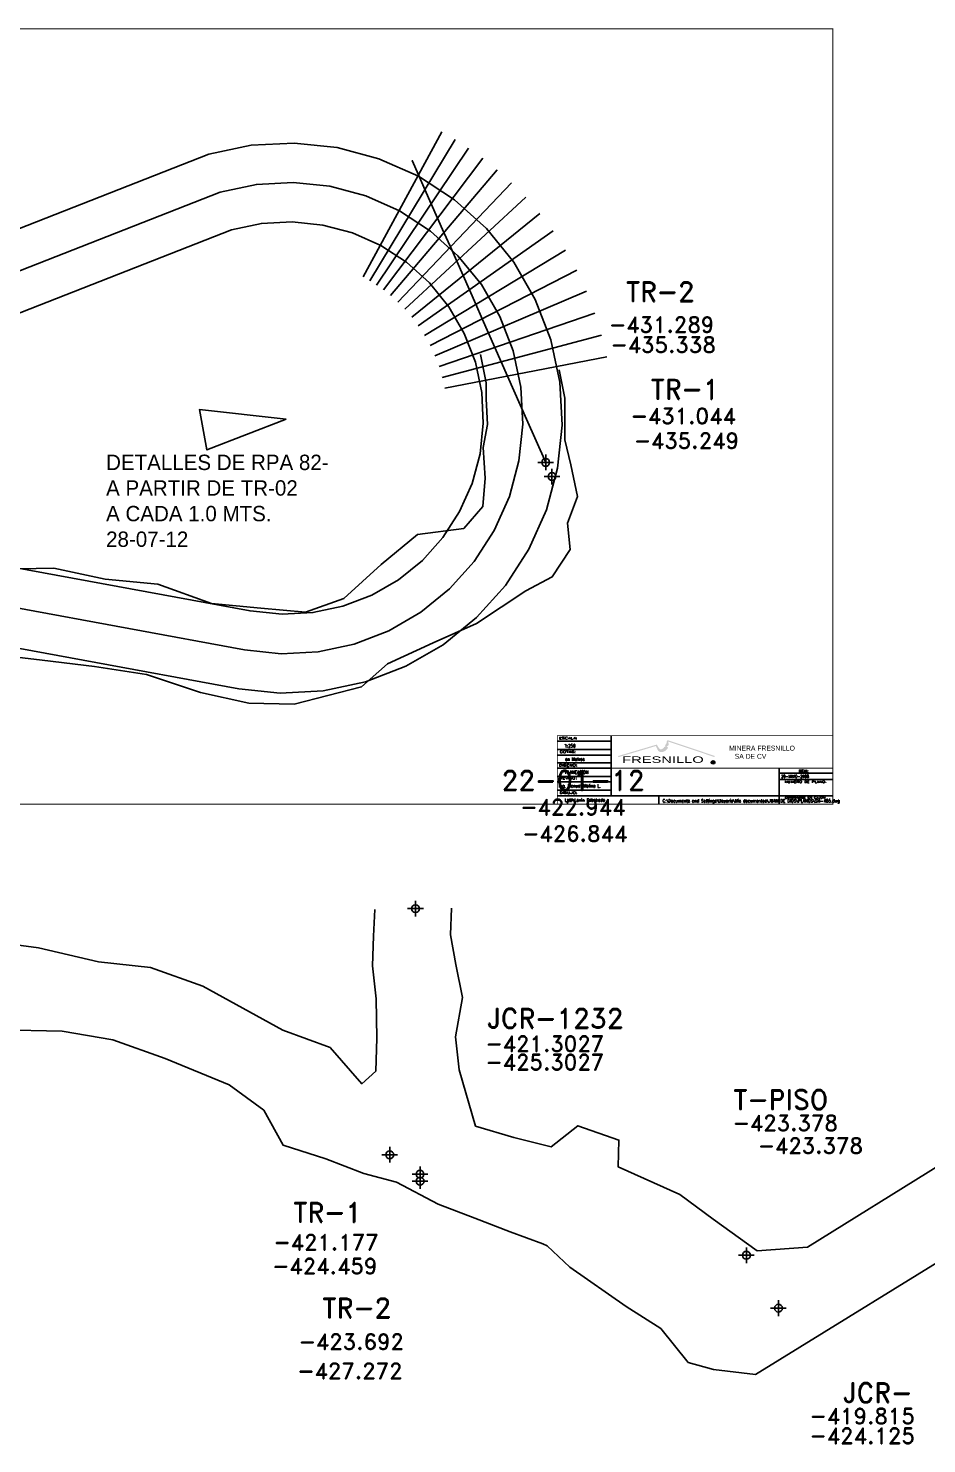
# Model space of a CAD drawing. Extents: x 3 to 13121, y 0 to 10397.
# Drawn here: x 10439.7 to 10496.9, y 9946.9 to 10037 of the extents above; entities that cross this region are included whole.
import ezdxf
from ezdxf.enums import TextEntityAlignment as Align

# ---------------------------------------------------------------- set-up
doc = ezdxf.new("R2010")
doc.units = 0
doc.header["$MEASUREMENT"] = 0
doc.header["$PDMODE"] = 34
doc.header["$PDSIZE"] = 0.5
for name, color, linetype in [('abajo', 7, 'Continuous'), ('arriba', 7, 'Continuous'), ('F-485-7495-EW-SCR', 4, 'Continuous'), ('F-485-7495-WE-FIC', 138, 'Continuous'), ('Layer 1', 7, 'Continuous'), ('MARGEN', 7, 'Continuous'), ('MTEXT', 7, 'Continuous'), ('PE', 1, 'Continuous'), ('R-420-8477-SE-PROY', 7, 'Continuous'), ('R-420-8477-SE-SCR', 170, 'Continuous'), ('TXT_M', 7, 'Continuous')]:
    doc.layers.add(name, color=color, linetype=linetype)
doc.styles.add('CBF', font='')
doc.styles.add('ROMAND', font='romand', dxfattribs={"width": 0.7})
doc.styles.add('ROMANS', font='romans.shx', dxfattribs={"width": 1.65})
doc.styles.get('CBF').set_extended_font_data('Institucional')

# ---------------------------------------------------------------- blocks, each defined once
blk = doc.blocks.new('F2')
blk.add_point((0, 0))
at = {"style": 'ROMAND'}
for tag, height, p in [('NOMBRE', 1.25, (0.201, 6.617)), ('CIELO', 1, (0.136, 4.616)), ('PISO', 1, (0.136, 3.247))]:
    blk.add_attdef(tag, text='', height=height, dxfattribs=at).set_placement(p, align=Align.CENTER)
at = {"style": 'ROMANS', "flags": 1}
for tag, p in [('MINA', (-0.074, -3.255)), ('LOCALIZACION', (-0.074, -4.928)), ('ESTRUCTURA', (-0.074, -6.618)), ('NIVEL', (-0.074, -8.29)), ('OBRA', (-0.074, -10.121)), ('FECHA', (-0.074, -11.793)), ('ATRAS', (-0.074, -13.483)), ('TOPOGRAFO', (2.675, -15.297))]:
    blk.add_attdef(tag, text='', height=1.25, dxfattribs=at).set_placement(p, align=Align.CENTER)
blk = doc.blocks.new('mar1a')
at = {"layer": 'PE', "linetype": 'Continuous', "lineweight": 0}
h = blk.add_hatch(color=1, dxfattribs=at)
edge = h.paths.add_edge_path()
edge.add_spline(control_points=[(0.7947, 0.0605), (0.7947, 0.0605), (0.8305, 0.0744), (0.8305, 0.0744), (0.8305, 0.0744), (0.8312, 0.0747), (0.8317, 0.0745), (0.8319, 0.0736), (0.8319, 0.0736), (0.8324, 0.0724), (0.8329, 0.0713), (0.8334, 0.0701), (0.8334, 0.0701), (0.8347, 0.0677), (0.8372, 0.0686), (0.8385, 0.0716), (0.8385, 0.0716), (0.8388, 0.0722), (0.8394, 0.0725), (0.8401, 0.0725), (0.8401, 0.0725), (0.8393, 0.0726), (0.8389, 0.0732), (0.8396, 0.0744), (0.8396, 0.0744), (0.8412, 0.0761), (0.8404, 0.0779), (0.8413, 0.0797), (0.8413, 0.0797), (0.8413, 0.0797), (0.8413, 0.0797), (0.8413, 0.0797), (0.8413, 0.0797), (0.8414, 0.0801), (0.8418, 0.0803), (0.8422, 0.0801), (0.8422, 0.0801), (0.8422, 0.0801), (0.8865, 0.0606), (0.8865, 0.0606), (0.8865, 0.0606), (0.8869, 0.0604), (0.8871, 0.06), (0.8869, 0.0597), (0.8869, 0.0597), (0.8869, 0.0597), (0.8869, 0.0597), (0.8869, 0.0597), (0.8869, 0.0597), (0.8868, 0.0593), (0.8863, 0.0592), (0.886, 0.0593), (0.886, 0.0593), (0.886, 0.0593), (0.8426, 0.0784), (0.8426, 0.0784), (0.8426, 0.0784), (0.8426, 0.0784), (0.8424, 0.0785), (0.8424, 0.0785), (0.8424, 0.0785), (0.842, 0.0768), (0.8435, 0.0754), (0.8423, 0.0735), (0.8423, 0.0735), (0.842, 0.0729), (0.8411, 0.0725), (0.8403, 0.0725), (0.8403, 0.0725), (0.8414, 0.0723), (0.8424, 0.0714), (0.8418, 0.0701), (0.8418, 0.0701), (0.8392, 0.0643), (0.8332, 0.0637), (0.832, 0.0686), (0.832, 0.0686), (0.8316, 0.0699), (0.831, 0.0715), (0.8305, 0.0729), (0.8305, 0.0729), (0.8305, 0.0729), (0.7953, 0.0592), (0.7953, 0.0592), (0.7953, 0.0592), (0.7949, 0.0591), (0.7945, 0.0592), (0.7943, 0.0596), (0.7943, 0.0596), (0.7943, 0.0596), (0.7943, 0.0596), (0.7943, 0.0596), (0.7943, 0.0596), (0.7942, 0.06), (0.7944, 0.0604), (0.7947, 0.0605)], knot_values=[0, 0, 0, 0, 0.041667, 0.041667, 0.041667, 0.041667, 0.083333, 0.083333, 0.083333, 0.083333, 0.125, 0.125, 0.125, 0.125, 0.166667, 0.166667, 0.166667, 0.166667, 0.208333, 0.208333, 0.208333, 0.208333, 0.25, 0.25, 0.25, 0.25, 0.291667, 0.291667, 0.291667, 0.291667, 0.333333, 0.333333, 0.333333, 0.333333, 0.375, 0.375, 0.375, 0.375, 0.416667, 0.416667, 0.416667, 0.416667, 0.458333, 0.458333, 0.458333, 0.458333, 0.5, 0.5, 0.5, 0.5, 0.541667, 0.541667, 0.541667, 0.541667, 0.583333, 0.583333, 0.583333, 0.583333, 0.625, 0.625, 0.625, 0.625, 0.666667, 0.666667, 0.666667, 0.666667, 0.708333, 0.708333, 0.708333, 0.708333, 0.75, 0.75, 0.75, 0.75, 0.791667, 0.791667, 0.791667, 0.791667, 0.833333, 0.833333, 0.833333, 0.833333, 0.875, 0.875, 0.875, 0.875, 0.916667, 0.916667, 0.916667, 0.916667, 0.958333, 0.958333, 0.958333, 0.958333, 1, 1, 1, 1], degree=3, periodic=0)
at = {"layer": 'Layer 1'}
for points, knots in [([(0.8852, 0.0542), (0.8862, 0.0542), (0.887, 0.0534), (0.887, 0.0524), (0.887, 0.0524), (0.887, 0.0514), (0.8862, 0.0506), (0.8852, 0.0506), (0.8852, 0.0506), (0.8842, 0.0506), (0.8834, 0.0514), (0.8834, 0.0524), (0.8834, 0.0524), (0.8834, 0.0534), (0.8842, 0.0542), (0.8852, 0.0542)], [0, 0, 0, 0, 0.25, 0.25, 0.25, 0.25, 0.5, 0.5, 0.5, 0.5, 0.75, 0.75, 0.75, 0.75, 1, 1, 1, 1]), ([(0.8852, 0.0539), (0.886, 0.0539), (0.8867, 0.0532), (0.8867, 0.0524), (0.8867, 0.0524), (0.8867, 0.0516), (0.886, 0.0509), (0.8852, 0.0509), (0.8852, 0.0509), (0.8844, 0.0509), (0.8837, 0.0516), (0.8837, 0.0524), (0.8837, 0.0524), (0.8837, 0.0532), (0.8844, 0.0539), (0.8852, 0.0539)], [0, 0, 0, 0, 0.25, 0.25, 0.25, 0.25, 0.5, 0.5, 0.5, 0.5, 0.75, 0.75, 0.75, 0.75, 1, 1, 1, 1]), ([(0.8857, 0.0524), (0.8858, 0.0524), (0.8859, 0.0525), (0.886, 0.0525), (0.886, 0.0525), (0.8861, 0.0526), (0.8861, 0.0528), (0.8861, 0.0529), (0.8861, 0.0529), (0.8861, 0.053), (0.8861, 0.0531), (0.886, 0.0532), (0.886, 0.0532), (0.886, 0.0533), (0.8859, 0.0534), (0.8858, 0.0534), (0.8858, 0.0534), (0.8857, 0.0534), (0.8856, 0.0534), (0.8854, 0.0534), (0.8854, 0.0534), (0.8854, 0.0534), (0.8845, 0.0534), (0.8845, 0.0534), (0.8845, 0.0534), (0.8845, 0.0534), (0.8845, 0.0514), (0.8845, 0.0514), (0.8845, 0.0514), (0.8845, 0.0514), (0.8848, 0.0514), (0.8848, 0.0514), (0.8848, 0.0514), (0.8848, 0.0514), (0.8848, 0.0523), (0.8848, 0.0523), (0.8848, 0.0523), (0.8848, 0.0523), (0.8854, 0.0523), (0.8854, 0.0523), (0.8854, 0.0523), (0.8854, 0.0523), (0.8859, 0.0514), (0.8859, 0.0514), (0.8859, 0.0514), (0.8859, 0.0514), (0.8863, 0.0514), (0.8863, 0.0514), (0.8863, 0.0514), (0.8863, 0.0514), (0.8857, 0.0524), (0.8857, 0.0524)], [0, 0, 0, 0, 0.076923, 0.076923, 0.076923, 0.076923, 0.153846, 0.153846, 0.153846, 0.153846, 0.230769, 0.230769, 0.230769, 0.230769, 0.307692, 0.307692, 0.307692, 0.307692, 0.384615, 0.384615, 0.384615, 0.384615, 0.461538, 0.461538, 0.461538, 0.461538, 0.538462, 0.538462, 0.538462, 0.538462, 0.615385, 0.615385, 0.615385, 0.615385, 0.692308, 0.692308, 0.692308, 0.692308, 0.769231, 0.769231, 0.769231, 0.769231, 0.846154, 0.846154, 0.846154, 0.846154, 0.923077, 0.923077, 0.923077, 0.923077, 1, 1, 1, 1]), ([(0.8848, 0.0526), (0.8848, 0.0526), (0.8853, 0.0526), (0.8853, 0.0526), (0.8853, 0.0526), (0.8855, 0.0526), (0.8856, 0.0526), (0.8856, 0.0526), (0.8856, 0.0526), (0.8857, 0.0526), (0.8858, 0.0527), (0.8858, 0.0527), (0.8858, 0.0527), (0.8858, 0.0528), (0.8858, 0.0528), (0.8858, 0.0529), (0.8858, 0.0529), (0.8858, 0.053), (0.8858, 0.0531), (0.8857, 0.0531), (0.8857, 0.0531), (0.8857, 0.0532), (0.8856, 0.0532), (0.8854, 0.0532), (0.8854, 0.0532), (0.8854, 0.0532), (0.8848, 0.0532), (0.8848, 0.0532), (0.8848, 0.0532), (0.8848, 0.0532), (0.8848, 0.0526), (0.8848, 0.0526)], [0, 0, 0, 0, 0.125, 0.125, 0.125, 0.125, 0.25, 0.25, 0.25, 0.25, 0.375, 0.375, 0.375, 0.375, 0.5, 0.5, 0.5, 0.5, 0.625, 0.625, 0.625, 0.625, 0.75, 0.75, 0.75, 0.75, 0.875, 0.875, 0.875, 0.875, 1, 1, 1, 1])]:
    blk.add_open_spline(points, degree=3, knots=knots, dxfattribs=at)
at = {"layer": 'MARGEN', "const_width": 0.001}
blk.add_lwpolyline([(0.0493, 0.9722), (1, 0.9722), (1, 0), (0.0493, 0)], close=True, dxfattribs=at)
at = {"layer": 'MARGEN'}
for points in [[(0.7362, 0.0789), (0.7877, 0.0789)], [(0.7362, 0.0685), (0.7877, 0.0685)], [(0.7362, 0.0615), (0.7877, 0.0615)], [(0.7362, 0.0518), (0.7877, 0.0518)], [(0.7362, 0.0452), (0.7877, 0.0452)], [(0.7362, 0.0348), (0.7877, 0.0348)], [(0.7362, 0.0278), (0.7877, 0.0278)], [(0.9485, 0.0389), (0.9994, 0.0389)], [(0.9485, 0.031), (0.9994, 0.031)], [(0.7362, 0.0174), (0.7877, 0.0174)], [(0.7362, 0.0104), (0.9485, 0.0104)], [(0.9485, 0.0104), (0.9994, 0.0104)]]:
    blk.add_lwpolyline(points, dxfattribs=at)
at = {"layer": 'TXT_M'}
for points, const_width in [([(1, 0.0859), (0.7362, 0.0859), (0.7362, 0)], 0.0005), ([(1, 0.0452), (0.7877, 0.0452)], 0.001)]:
    blk.add_lwpolyline(points, dxfattribs=dict(at, const_width=const_width))
for points in [[(0.7877, 0.0859), (0.7877, 0.0104)], [(0.9485, 0.0452), (0.9485, 0)], [(0.8333, 0.0104), (0.8333, 0)]]:
    blk.add_lwpolyline(points, dxfattribs=at)
at = {"layer": 'MARGEN', "style": 'ROMAND', "width": 0.7, "flags": 4}
for tag, height, p in [('TITULO', 0.0065, (0.8674, 0.0328)), ('TITULO', 0.0065, (0.8674, 0.0239)), ('TITULO', 0.0065, (0.8674, 0.015)), ('NUMERO', 0.0112, (0.9743, 0.0127)), ('CAJON', 0.00446, (0.9752, 0.0016))]:
    blk.add_attdef(tag, text='', height=height, dxfattribs=at).set_placement(p, align=Align.CENTER)
at = {"layer": 'MTEXT', "style": 'ROMAND', "width": 0.7, "flags": 4}
for tag, p, height in [('ESCALA', (0.7428, 0.0712), 0.004), ('DISENO', (0.7434, 0.0381), 0.004), ('FECHA', (0.9504, 0.0331), 0.0035), ('REVISO', (0.7375, 0.021), 0.004), ('ARCHIVO', (0.8369, 0.0022), 0.004)]:
    blk.add_attdef(tag, p, '', height=height, dxfattribs=at)
at = {"layer": 'MTEXT', "style": 'ROMAND', "width": 0.7}
for tag, p in [('COTAS', (0.7436, 0.0544)), ('NOMBRE', (0.7431, 0.0033))]:
    blk.add_attdef(tag, p, '', height=0.004, dxfattribs=at)
at = {"layer": 'TXT_M'}
for s, height, style, width, p in [('ESCALA:', 0.0028, 'ROMANS', 1.2, (0.7377, 0.0814)), ('COTAS:', 0.0028, 'ROMANS', 1.2, (0.7384, 0.0642)), ('FRESNILLO ', 0.00805, 'CBF', 1.305595, (0.7982, 0.0518)), ('DISENO:', 0.0028, 'ROMANS', 1.2, (0.7377, 0.0474)), ('REVISO:', 0.0028, 'ROMANS', 1.2, (0.7379, 0.0312)), ('DIBUJO:', 0.0028, 'ROMANS', 1.2, (0.7381, 0.0129))]:
    blk.add_text(s, height=height, dxfattribs=dict(at, style=style, width=width)).set_placement(p)
for s, height, style, width, p in [('FECHA:', 0.0028, 'ROMAND', 0.7, (0.9718, 0.0403)), ('NUMERO DE PLANO:', 0.0025, 'ROMANS', 1.2, (0.9738, 0.0268)), ('GUARDARSE EN CAJON:', 0.002125, 'ROMANS', 1.2, (0.9739, 0.0071))]:
    blk.add_text(s, height=height, dxfattribs=dict(at, style=style, width=width)).set_placement(p, align=Align.CENTER)
at = {"layer": 'TXT_M', "insert": (0.9006, 0.0733), "char_height": 0.00615, "width": 0.121713, "attachment_point": 1, "style": 'CBF'}
blk.add_mtext('MINERA FRESNILLO\\P   SA DE CV', dxfattribs=at)

msp = doc.modelspace()

# ---------------------------------------------------------------- linework, layer by layer
at = {"color": 5, "linetype": 'Continuous', "elevation": -431.2894}
for points in [[(10466.0428, 10030.38142), (10461.0364, 10021.15427)], [(10461.45038, 10020.91707), (10466.87926, 10029.90214)], [(10467.74812, 10029.34729), (10461.88038, 10020.64247)], [(10462.32334, 10020.32653), (10468.64313, 10028.70892)], [(10472.65312, 10009.35534), (10471.43875, 10012.09857), (10471.03395, 10013.01298), (10470.62916, 10013.92739), (10470.22437, 10014.8418), (10469.81958, 10015.75621), (10469.41479, 10016.67062), (10469.01, 10017.58503), (10468.60521, 10018.49944), (10468.20042, 10019.41384), (10467.79563, 10020.32825), (10467.39083, 10021.24266), (10466.98604, 10022.15707), (10466.58125, 10023.07148), (10466.17646, 10023.98589), (10465.77167, 10024.9003), (10465.36688, 10025.81471), (10464.96209, 10026.72912), (10464.5573, 10027.64353), (10464.15251, 10028.55794), (10464.5573, 10027.64353), (10464.15251, 10028.55794), (10464.5573, 10027.64353), (10464.15251, 10028.55794), (10464.5573, 10027.64353), (10464.15251, 10028.55794), (10464.5573, 10027.64353), (10464.15251, 10028.55794), (10464.5573, 10027.64353), (10464.15251, 10028.55794), (10464.5573, 10027.64353), (10464.15251, 10028.55794), (10464.5573, 10027.64353)], [(10469.55569, 10027.9798), (10462.77498, 10019.96568)], [(10463.22978, 10019.55707), (10470.47466, 10027.15418)], [(10471.38639, 10026.22861), (10463.68101, 10019.09899)], [(10464.12085, 10018.59134), (10472.27511, 10025.20286)], [(10473.12368, 10024.08069), (10464.54081, 10018.03596)], [(10464.93225, 10017.43694), (10473.9146, 10022.87033)], [(10474.63139, 10021.58463), (10465.287, 10016.80063)], [(10465.59812, 10016.13541), (10475.26003, 10020.2405)], [(10475.79013, 10018.85794), (10465.86047, 10015.45116)], [(10466.07116, 10014.75858), (10476.21584, 10017.45854)], [(10476.53605, 10016.06386), (10466.22964, 10014.06834)]]:
    msp.add_lwpolyline(points, dxfattribs=at)
at = {"color": 2, "linetype": 'Continuous'}
msp.add_lwpolyline([(10456.13087, 10012.11302), (10450.60423, 10012.71396), (10451.08569, 10010.14973)], close=True, dxfattribs=at)
at = {"layer": 'abajo', "color": 5, "linetype": 'Continuous'}
msp.add_polyline3d([(10440.5963, 9996.77539, -431.29842), (10438.09354, 9997.07178, -430.85809), (10436.22734, 9997.30914, -430.47356), (10436.13006, 9997.32681, -430.45858), (10433.42408, 9997.92, -430.13928), (10431.67304, 9998.23809, -429.66973), (10431.3812, 9998.29111, -429.6248), (10429.78105, 9998.88669, -429.37023)], dxfattribs=at)
at = {"layer": 'arriba', "color": 5, "linetype": 'Continuous'}
msp.add_polyline3d([(10440.5963, 9996.77539, -426.29842), (10438.09354, 9997.07178, -426.15809), (10436.22734, 9997.30914, -426.07356), (10436.22734, 9997.30914, -426.07356), (10433.42408, 9997.92, -425.53928), (10431.67304, 9998.23809, -425.36973), (10431.3812, 9998.29111, -425.3248), (10429.78105, 9998.88669, -425.17023)], dxfattribs=at)
at = {"layer": 'F-485-7495-EW-SCR', "color": 4, "linetype": 'Continuous'}
for points, elevation in [([(10489.32515, 9959.41463), (10497.79752, 9964.67686)], -419.61928), ([(10489.32515, 9959.41463), (10497.79752, 9964.67686)], -424.11928), ([(10486.00624, 9951.30752), (10500.67314, 9960.34433)], -424.11928), ([(10486.00635, 9951.30749), (10500.67314, 9960.34433)], -419.61928)]:
    msp.add_lwpolyline(points, dxfattribs=dict(at, elevation=elevation))
for points in [[(10461.76374, 9980.9114, -422.94393), (10461.69273, 9979.20994, -422.74678), (10461.62513, 9977.30852, -422.94997), (10461.8609, 9975.21223, -423.15349), (10461.90351, 9972.7126, -423.35768), (10461.83932, 9970.6112, -423.2612)], [(10461.76374, 9980.9114, -426.84393), (10461.69273, 9979.20994, -426.84678), (10461.62513, 9977.30852, -427.54997), (10461.8609, 9975.21223, -427.55349), (10461.90351, 9972.7126, -427.65768), (10461.83932, 9970.6112, -427.6612)], [(10466.66303, 9980.99492, -422.94393), (10466.59202, 9979.29346, -422.74678), (10466.92436, 9977.39886, -422.94997), (10467.3601, 9975.30598, -423.15349), (10466.90278, 9972.79783, -423.35768), (10467.13855, 9970.70154, -423.2612), (10468.18865, 9967.11798, -420.1928)], [(10466.66303, 9980.99492, -426.84393), (10466.59202, 9979.29346, -426.84678), (10466.92436, 9977.39886, -427.54997), (10467.3601, 9975.30598, -427.55349), (10466.90278, 9972.79783, -427.65768), (10467.13855, 9970.70154, -427.6612), (10468.18865, 9967.11798, -424.4928)], [(10436.84827, 9978.93461, -420.6059), (10436.84827, 9978.93461, -420.6059), (10440.35758, 9978.45534, -423.02736), (10444.18829, 9977.58056, -423.04688), (10447.49139, 9977.20739, -422.86282), (10450.82456, 9976.02856, -423.1808), (10455.92446, 9973.22549, -420.6589), (10455.92446, 9973.22549, -420.6589)], [(10436.84827, 9978.93461, -425.0059), (10436.84827, 9978.93461, -425.0059), (10440.35758, 9978.45534, -427.32736), (10444.18829, 9977.58056, -427.34688), (10447.49139, 9977.20739, -427.36282), (10450.82456, 9976.02856, -427.2808), (10455.92446, 9973.22549, -424.0589), (10455.92446, 9973.22549, -424.0589)], [(10437.86418, 9973.25501, -421.0122), (10437.86418, 9973.25501, -421.0122), (10437.86418, 9973.25501, -421.0122), (10441.87125, 9973.14984, -423.04688), (10445.08167, 9972.59944, -422.86282), (10448.41484, 9971.4206, -423.1808), (10452.49919, 9969.73609, -423.30341), (10454.70639, 9968.13045, -422.91729)], [(10437.86418, 9973.25501, -425.2122), (10437.86418, 9973.25501, -425.2122), (10437.86418, 9973.25501, -425.2122), (10441.87125, 9973.14984, -427.34688), (10445.08167, 9972.59944, -427.36282), (10448.41484, 9971.4206, -427.2808), (10452.49919, 9969.73609, -427.30341), (10454.70639, 9968.13045, -427.31729)], [(10455.92446, 9973.22549, -420.6589), (10458.92107, 9972.12016, -420.48998), (10460.94413, 9969.81824, -420.51754), (10461.83932, 9970.6112, -423.2612)], [(10455.92446, 9973.22549, -424.0589), (10458.92107, 9972.12016, -424.48998), (10460.94413, 9969.81824, -424.41754), (10461.83932, 9970.6112, -427.6612)], [(10454.70639, 9968.13045, -422.91729), (10455.93569, 9965.89942, -420.48998), (10458.65102, 9965.03999, -420.51754), (10461.08149, 9964.09543, -420.04296), (10463.14773, 9963.54751, -420.46348), (10465.809, 9962.15942, -420.1928), (10468.14931, 9961.25813, -420.61724), (10470.39948, 9960.4001, -420.74069), (10472.46934, 9959.6286, -420.56219), (10472.73979, 9959.4988, -420.56513), (10474.19307, 9958.13585, -419.5837), (10477.76671, 9955.6444, -419.22572), (10479.98084, 9954.24906, -419.45113), (10481.71543, 9952.08559, -419.07557)], [(10454.70639, 9968.13045, -427.31729), (10455.93569, 9965.89942, -424.48998), (10458.65102, 9965.03999, -424.41754), (10461.08149, 9964.09543, -424.54296), (10463.14773, 9963.54751, -424.46348), (10465.809, 9962.15942, -424.4928), (10468.14931, 9961.25813, -424.51724), (10470.39948, 9960.4001, -424.64069), (10472.46934, 9959.6286, -424.56219), (10472.73979, 9959.4988, -424.56513), (10474.19307, 9958.13585, -424.4837), (10477.76671, 9955.6444, -424.52572), (10479.98084, 9954.24906, -424.65113), (10481.71543, 9952.08559, -424.47557)], [(10468.18865, 9967.11798, -420.1928), (10470.61549, 9966.397, -420.61724), (10472.99545, 9965.80943, -420.74069), (10474.7005, 9967.14041, -420.56219), (10477.31994, 9966.22953, -420.56513), (10477.26497, 9964.53689, -419.5837), (10481.18474, 9962.76669, -419.22572), (10483.31235, 9961.19104, -419.45113), (10486.10962, 9959.17569, -419.93363)], [(10468.18865, 9967.11798, -424.4928), (10470.61549, 9966.397, -424.51724), (10472.99545, 9965.80943, -424.64069), (10474.7005, 9967.14041, -424.56219), (10477.31994, 9966.22953, -424.56513), (10477.26497, 9964.53689, -424.4837), (10481.18474, 9962.76669, -424.52572), (10483.31235, 9961.19104, -424.65113), (10486.10962, 9959.17569, -424.33363)], [(10486.10962, 9959.17569, -419.93363), (10489.32515, 9959.41463, -419.81473)], [(10486.10962, 9959.17569, -424.33363), (10489.32515, 9959.41463, -424.07673)], [(10481.71543, 9952.08559, -419.07557), (10483.33241, 9951.62243, -419.93363), (10486.00635, 9951.30749, -419.61928)], [(10481.71543, 9952.08559, -424.47557), (10483.34781, 9951.62243, -424.33363), (10486.00624, 9951.30752, -424.11928)]]:
    msp.add_polyline3d(points, dxfattribs=at)
at = {"layer": 'R-420-8477-SE-PROY', "color": 3, "linetype": 'Continuous'}
for points in [[(10423.3671, 10000.42207), (10453.11141, 9994.95091), (10455.74355, 9994.67532), (10458.48659, 9994.82006), (10461.17127, 9995.39201), (10463.73772, 9996.37776), (10466.11767, 9997.7509), (10468.25569, 9999.48001), (10470.09074, 10001.52545), (10471.58241, 10003.83288), (10472.70142, 10006.33899), (10473.41471, 10008.99337), (10473.69478, 10011.72405), (10473.5549, 10014.46336), (10472.98192, 10017.16452), (10471.99066, 10019.7185), (10470.62553, 10022.09871), (10468.88336, 10024.23842), (10466.84317, 10026.06876), (10464.54623, 10027.56119), (10462.03621, 10028.68195), (10459.37171, 10029.39482), (10456.64241, 10029.67475), (10453.90198, 10029.53481), (10451.20676, 10028.96061), (10397.01699, 10007.71828)], [(10424.6197, 10005.27554), (10453.82508, 9999.90352), (10455.87294, 9999.6891), (10457.8299, 9999.79237), (10459.74522, 10000.20041), (10461.57877, 10000.90466), (10463.27882, 10001.88553), (10464.8008, 10003.11642), (10466.10575, 10004.57098), (10467.17408, 10006.22355), (10467.97507, 10008.01744), (10468.48178, 10009.90306), (10468.68171, 10011.85238), (10468.58159, 10013.81306), (10468.17456, 10015.7319), (10467.46583, 10017.55793), (10466.49095, 10019.25771), (10465.25312, 10020.778), (10463.79331, 10022.08766), (10462.15026, 10023.15523), (10460.36028, 10023.95448), (10458.46477, 10024.46161), (10456.51408, 10024.66168), (10454.5545, 10024.56162), (10452.64973, 10024.15581), (10398.58301, 10002.96172)]]:
    msp.add_lwpolyline(points, dxfattribs=at)
at = {"layer": 'R-420-8477-SE-PROY', "color": 1, "linetype": 'Continuous', "elevation": -428.06744}
msp.add_lwpolyline([(10423.9934, 10002.8488), (10453.46824, 9997.42721), (10455.80824, 9997.18221), (10458.15824, 9997.30621), (10460.45824, 9997.79621), (10462.65824, 9998.64121), (10464.69824, 9999.81821), (10466.52824, 10001.29821), (10468.09824, 10003.04821), (10469.37824, 10005.02821), (10470.33824, 10007.17821), (10470.94824, 10009.44821), (10471.18824, 10011.78821), (10471.06824, 10014.13821), (10470.57824, 10016.44821), (10469.72824, 10018.63821), (10468.55824, 10020.67821), (10467.06824, 10022.50821), (10465.31824, 10024.07821), (10463.34824, 10025.35821), (10461.19824, 10026.31821), (10458.91824, 10026.92821), (10456.57824, 10027.16821), (10454.22824, 10027.04821), (10451.92824, 10026.55821), (10397.8, 10005.34)], dxfattribs=at)
at = {"layer": 'R-420-8477-SE-SCR', "color": 5, "linetype": 'Continuous'}
for points in [[(10468.50912, 10016.2244, -435.79332), (10468.86827, 10014.4257, -435.66797), (10468.87177, 10013.40858, -435.79423), (10468.95586, 10011.76571, -435.57625), (10468.66676, 10010.29799, -435.56565), (10468.79114, 10008.34226, -435.52555), (10468.64045, 10006.54235, -435.29283), (10467.44904, 10005.15072, -435.17485)], [(10468.50912, 10016.2244, -431.79332), (10468.86827, 10014.4257, -431.66797), (10468.87177, 10013.40858, -431.39423), (10468.95586, 10011.76571, -431.57625), (10468.66676, 10010.29799, -431.26565), (10468.79114, 10008.34226, -431.02555), (10468.64045, 10006.54235, -430.89283), (10467.44904, 10005.15072, -430.77485)], [(10473.51297, 10015.23878, -431.79332), (10473.87213, 10013.44008, -431.66797), (10473.87562, 10012.42296, -431.39423), (10473.8616, 10010.79942, -431.57625), (10474.2593, 10009.19642, -431.26565), (10474.67803, 10007.18271, -431.02555), (10474.03676, 10005.47942, -430.89283), (10474.21896, 10003.81723, -430.77485)], [(10473.51297, 10015.23878, -435.79332), (10473.87213, 10013.44008, -435.66797), (10473.87562, 10012.42296, -435.79423), (10473.8616, 10010.79942, -435.57625), (10474.2593, 10009.19642, -435.56565), (10474.67803, 10007.18271, -435.52555), (10474.03676, 10005.47942, -435.29283), (10474.21896, 10003.81723, -435.17485)], [(10441.32535, 10002.63018, -426.29842), (10439.09443, 10002.5816, -426.15809), (10437.2461, 10002.91736, -426.07356), (10437.2461, 10002.91736, -426.07356), (10434.55008, 10004.11856, -425.53928), (10434.41136, 10006.42101, -425.36973), (10431.47148, 10006.8016, -425.3248), (10430.83556, 10004.69169, -425.17023)], [(10441.32535, 10002.63018, -431.29842), (10439.09443, 10002.5816, -430.85809), (10437.2461, 10002.91736, -430.47356), (10437.14882, 10002.93503, -430.45858), (10434.55008, 10004.11856, -430.13928), (10434.41127, 10006.42098, -429.66973), (10431.47151, 10006.80153, -429.6248), (10430.83556, 10004.69169, -429.37023)], [(10467.44904, 10005.15072, -430.77485), (10464.49028, 10004.76426, -430.84508), (10462.17729, 10002.86689, -430.37086), (10459.80972, 10000.69311, -429.87169), (10457.35924, 9999.82744, -429.51783)], [(10467.44904, 10005.15072, -435.17485), (10464.49028, 10004.76426, -434.44508), (10462.17729, 10002.86689, -434.27086), (10459.80972, 10000.69311, -433.87169), (10457.35924, 9999.82744, -433.61783)], [(10474.21896, 10003.81723, -430.77485), (10474.21896, 10003.81723, -430.77485), (10473.07493, 10002.06458, -431.5561), (10471.39417, 10001.18772, -431.61909), (10468.25405, 9999.10087, -430.84508), (10465.49826, 9997.86978, -430.37086), (10462.5772, 9996.52885, -429.87169), (10460.92529, 9995.07082, -429.99726)], [(10474.21896, 10003.81723, -435.17485), (10474.21896, 10003.81723, -435.17485), (10473.07493, 10002.06458, -435.0561), (10471.39417, 10001.18772, -434.81909), (10468.25405, 9999.10087, -434.44508), (10465.49826, 9997.86978, -434.27086), (10462.5772, 9996.52885, -433.87169), (10460.92529, 9995.07082, -433.59726)], [(10457.35924, 9999.82744, -429.51783), (10457.35924, 9999.82744, -429.51783), (10454.51143, 10000.08128, -429.2223), (10451.3703, 10000.37164, -428.4755), (10447.94928, 10001.60381, -427.16036), (10444.6126, 10001.91853, -426.77939), (10441.32535, 10002.63018, -426.29842)], [(10457.35924, 9999.82744, -433.61783), (10457.35924, 9999.82744, -433.61783), (10454.51143, 10000.08128, -433.6223), (10451.3703, 10000.37164, -433.0755), (10447.94928, 10001.60381, -432.66036), (10444.6126, 10001.91853, -431.87939), (10441.32535, 10002.63018, -431.29842)], [(10460.92529, 9995.07082, -429.99726), (10456.63019, 9993.97265, -429.51783), (10453.75767, 9994.02803, -429.2223), (10450.66597, 9994.71533, -428.4755), (10447.23259, 9995.84826, -427.16036), (10443.92063, 9996.36144, -426.77939), (10440.5963, 9996.77539, -426.29842)], [(10460.92529, 9995.07082, -433.59726), (10456.63019, 9993.97265, -433.61783), (10453.75767, 9994.02803, -433.6223), (10450.66597, 9994.71533, -433.0755), (10447.23259, 9995.84826, -432.66036), (10443.92063, 9996.36144, -431.87939), (10440.5963, 9996.77539, -431.29842)]]:
    msp.add_polyline3d(points, dxfattribs=at)

# ---------------------------------------------------------------- block references
at = {"color": 0, "linetype": 'Continuous', "xscale": 66.5, "yscale": 50.75, "zscale": 66.5}
msp.add_blockref('mar1a', (10424.4418, 9987.60617), dxfattribs=at).add_auto_attribs({'ARCHIVO': 'C:\\Documents and Settings\\Usuario\\Mis documentos\\JUAN DE DIOS\\PLANOS\\SN-485.dwg', 'ESCALA': '1:250', 'NOMBRE': 'Lsc. Lenin Escobedo', 'DISENO': 'PLANEACION', 'COTAS': 'en Metros', 'REVISO': 'Ing. Manuel Molina L.', 'FECHA': '20-MAYO-2008'})
at = {"color": 5, "linetype": 'Continuous'}
ref = msp.add_blockref('F2', (10472.65312, 10009.35534, -431.2894), dxfattribs=at)
ref.add_attrib('NOMBRE', 'TR-2', dxfattribs={"height": 1.25, "style": 'ROMAND'}).set_placement((10479.94531, 10019.59083, -431.2894), align=Align.CENTER)
ref.add_attrib('CIELO', '-431.289', dxfattribs={"height": 1, "style": 'ROMAND'}).set_placement((10480.04396, 10017.6216, -431.2894), align=Align.CENTER)
ref.add_attrib('PISO', '-435.338', dxfattribs={"height": 1, "style": 'ROMAND'}).set_placement((10480.14254, 10016.34159, -431.2894), align=Align.CENTER)
ref = msp.add_blockref('F2', (10473.05161, 10008.45518, -431.04439), dxfattribs=at)
ref.add_attrib('NOMBRE', 'TR-1', dxfattribs={"height": 1.25, "style": 'ROMAND'}).set_placement((10481.52285, 10013.38775, -431.04439), align=Align.CENTER)
ref.add_attrib('CIELO', '-431.044', dxfattribs={"height": 1, "style": 'ROMAND'}).set_placement((10481.42427, 10011.81235, -431.04439), align=Align.CENTER)
ref.add_attrib('PISO', '-435.249', dxfattribs={"height": 1, "style": 'ROMAND'}).set_placement((10481.62144, 10010.23696, -431.04439), align=Align.CENTER)
at = {"layer": 'F-485-7495-WE-FIC', "color": 8, "linetype": 'Continuous'}
ref = msp.add_blockref('F2', (10464.36336, 9980.95572, -422.94393), dxfattribs=at)
ref.add_attrib('NOMBRE', '22-01-12', dxfattribs={"layer": '0', "height": 1.25, "style": 'ROMAND'}).set_placement((10474.40031, 9988.48795, -422.94393), align=Align.CENTER)
ref.add_attrib('CIELO', '-422.944', dxfattribs={"layer": '0', "height": 1, "style": 'ROMAND'}).set_placement((10474.40031, 9986.91356, -422.94393), align=Align.CENTER)
ref.add_attrib('PISO', '-426.844', dxfattribs={"layer": '0', "height": 1, "style": 'ROMAND'}).set_placement((10474.5129, 9985.22671, -422.94393), align=Align.CENTER)
ref = msp.add_blockref('F2', (10462.7236, 9965.2938, -421.3027), dxfattribs=at)
ref.add_attrib('NOMBRE', 'JCR-1232', dxfattribs={"layer": '0', "height": 1.25, "style": 'ROMAND'}).set_placement((10473.248, 9973.34556, -421.3027), align=Align.CENTER)
ref.add_attrib('CIELO', '-421.3027', dxfattribs={"layer": '0', "height": 1, "style": 'ROMAND'}).set_placement((10472.6093, 9971.85724, -421.3027), align=Align.CENTER)
ref.add_attrib('PISO', '-425.3027', dxfattribs={"layer": '0', "height": 1, "style": 'ROMAND'}).set_placement((10472.6093, 9970.68786, -421.3027), align=Align.CENTER)
ref = msp.add_blockref('F2', (10485.43368, 9958.89859, -423.37761), dxfattribs=at)
ref.add_attrib('NOMBRE', 'T-PISO', dxfattribs={"layer": '0', "height": 1.25, "style": 'ROMAND'}).set_placement((10487.61508, 9968.18161, -423.37761), align=Align.CENTER)
ref.add_attrib('CIELO', '-423.378', dxfattribs={"layer": '0', "height": 1, "style": 'ROMAND'}).set_placement((10487.91913, 9966.81519, -423.37761), align=Align.CENTER)
ref.add_attrib('PISO', '-423.378', dxfattribs={"layer": '0', "height": 1, "style": 'ROMAND'}).set_placement((10489.51542, 9965.37286, -423.37761), align=Align.CENTER)
ref = msp.add_blockref('F2', (10464.65142, 9964.05819, -423.69228), dxfattribs=at)
ref.add_attrib('NOMBRE', 'TR-2', dxfattribs={"layer": '0', "height": 1.25, "style": 'ROMAND'}).set_placement((10460.62292, 9954.9231, -423.69228), align=Align.CENTER)
ref.add_attrib('CIELO', '-423.692', dxfattribs={"layer": '0', "height": 1, "style": 'ROMAND'}).set_placement((10460.28477, 9952.89707, -423.69228), align=Align.CENTER)
ref.add_attrib('PISO', '-427.272', dxfattribs={"layer": '0', "height": 1, "style": 'ROMAND'}).set_placement((10460.20026, 9951.03986, -423.69228), align=Align.CENTER)
ref = msp.add_blockref('F2', (10464.65587, 9963.61621, -421.17653), dxfattribs=at)
ref.add_attrib('NOMBRE', 'TR-1', dxfattribs={"layer": '0', "height": 1.25, "style": 'ROMAND'}).set_placement((10458.76316, 9961.00122, -421.17653), align=Align.CENTER)
ref.add_attrib('CIELO', '-421.177', dxfattribs={"layer": '0', "height": 1, "style": 'ROMAND'}).set_placement((10458.67866, 9959.22843, -421.17653), align=Align.CENTER)
ref.add_attrib('PISO', '-424.459', dxfattribs={"layer": '0', "height": 1, "style": 'ROMAND'}).set_placement((10458.59415, 9957.70892, -421.17653), align=Align.CENTER)
ref = msp.add_blockref('F2', (10487.47394, 9955.53352, -419.81473), dxfattribs=at)
ref.add_attrib('NOMBRE', 'JCR-', dxfattribs={"layer": '0', "height": 1.25, "style": 'ROMAND'}).set_placement((10493.757, 9949.52205, -419.81473), align=Align.CENTER)
ref.add_attrib('CIELO', '-419.815', dxfattribs={"layer": '0', "height": 1, "style": 'ROMAND'}).set_placement((10492.81483, 9948.16296, -419.81473), align=Align.CENTER)
ref.add_attrib('PISO', '-424.125', dxfattribs={"layer": '0', "height": 1, "style": 'ROMAND'}).set_placement((10492.81483, 9946.90845, -419.81473), align=Align.CENTER)

# ---------------------------------------------------------------- texts
at = {"color": 5, "linetype": 'Continuous', "insert": (10444.66203, 10009.84504), "char_height": 0.9776259, "width": 21.924972, "attachment_point": 1}
msp.add_mtext('DETALLES DE RPA 82-\\PA PARTIR DE TR-02\\PA CADA 1.0 MTS.\\P28-07-12', dxfattribs=at)

doc.saveas('drawing.dxf')
